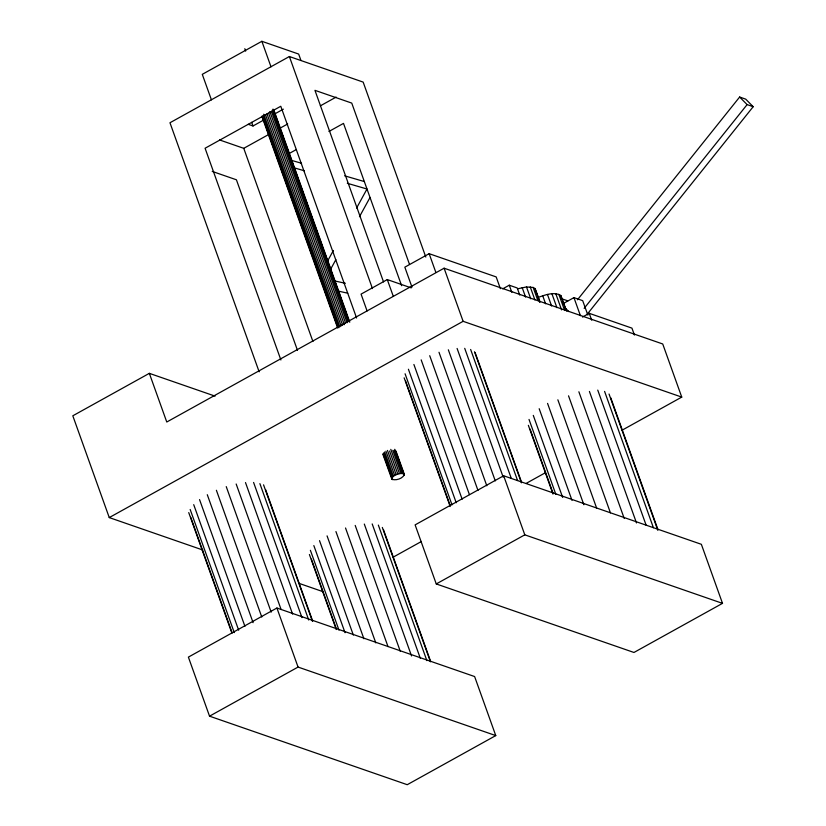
<?xml version="1.0" encoding="UTF-8"?>
<svg xmlns="http://www.w3.org/2000/svg" width="826" height="826" viewBox="0 0 826 826"><rect width="100%" height="100%" fill="white"/><g stroke="black" fill="none" stroke-linecap="round" stroke-linejoin="round"><path stroke-width="1.24" d="M404.451 474.589L404.182 474C399.96 472.451 393.62 474.589 391.607 478.667L391.875 479.256C396.088 480.815 402.438 478.667 404.451 474.589L395.912 450.924M327.251 261.656L333.363 250.484M356.605 208.018L366.992 189.009L347.312 183.289M330.286 269.834L335.872 259.653M359.475 216.701L370.027 197.486M577.467 299.786L739.631 97.034L745.713 99.141L753.188 106.709L587.007 314.479M584.137 308.356L747.117 104.603L753.188 106.709M300.84 60.133L298.661 54.062L261.863 41.3L202.287 74.34L211.425 99.853M425.803 257.041L363.161 82.094L289.379 56.529L169.97 122.754L259.147 371.814M248.265 124.323L253.014 125.975L264.258 119.739M274.377 114.133L283.359 109.146M219.561 139.945L243.753 148.329L268.533 134.586M279.797 128.329L287.685 123.962M320.354 105.842L336.13 97.096M288.604 153.843L296.451 149.485M328.934 131.468L343.502 123.394L401.622 285.713M215.08 396.129L149.341 373.342L72.812 415.798L109.259 517.582L202.783 550.002M500.38 288.646L496.178 276.916L429.148 253.685L404.833 267.17L411.967 287.107M411.245 287.882L387.291 279.58L361.065 294.128L367.085 310.948M622.019 430.232L681.749 397.1L662.731 343.977L444.099 268.202L166.769 422.014L149.341 373.342M502.704 288.852L509.27 285.207L517.2 287.964L519.75 295.078M109.259 517.582L463.118 321.314L681.749 397.1M562.805 303.803L573.946 297.628L582.691 300.654L587.864 315.098M582.485 317.06L589.227 313.322L631.942 328.129L634.42 335.046M503.654 475.776L415.117 524.882L436.262 583.941L633.965 652.468L722.502 603.362L701.357 544.303L503.654 475.776L524.799 534.835L722.502 603.362M276.916 608.019L188.39 657.114L209.536 716.173L407.239 784.7L495.765 735.594L474.62 676.546L276.916 608.019L298.062 667.067L495.765 735.594M393.259 557.116L421.425 541.484M526.234 483.355L545.387 472.73M436.262 583.941L524.799 534.835M209.536 716.173L298.062 667.067M566.522 310.999L560.782 295.44C553.719 291.433 545.026 295.037 537.984 297.463L539.646 302.089M517.592 288.811L526.492 286.942L533.152 287.438L535.042 288.553L540.028 302.027M334.086 280.809L345.371 283.297M337.72 290.959L347.756 293.209M291.733 160.43L301.573 163.29M344.638 175.824L364.318 181.544M293.168 167.533L304.247 170.755M212.22 171.405L236.412 179.789L297.474 350.327M560.699 298.403L567.834 300.87M298.744 583.259L323.028 591.684M739.631 97.034L747.117 104.603M564.344 307.107L568.773 311.588M589.227 313.322L591.705 320.24M610.765 397.791L657.847 529.29M609.03 394.012L657.837 530.344M573.946 297.628L580.41 315.677M604.591 391.4L653.407 527.721M597.756 390.109L646.138 525.222M560.782 295.44L566.171 310.483M558.82 294.283L564.623 310.483M555.805 293.715L561.608 309.915M589.413 391.452L636.495 522.941M551.923 293.767L556.9 307.654M547.452 294.448L551.603 306.023M578.871 391.782L624.229 518.46M542.703 295.708L545.604 303.813M535.042 288.553L539.719 301.614M533.152 287.438L537.829 300.488M530.24 286.89L534.918 299.941M568.536 395.84L610.435 512.863M526.492 286.942L530.746 298.816M522.187 287.603L525.584 297.102M557.86 399.805L596.733 508.382M509.27 285.207L511.821 292.332M547.566 403.398L583.848 504.738M539.182 408.715L572.015 500.401M533.286 415.395L562.661 497.428M529.022 419.432L555.795 494.227M530.096 429.086L552.986 493.019M528.361 425.307L552.976 494.072M475.126 352.578L521.629 482.456M474.496 351.731L521.433 482.828M444.099 268.202L463.118 321.314M470.644 349.46L517.582 480.556M464.718 348.345L511.222 478.223M429.148 253.685L435.87 272.446M457.098 348.458L503.168 477.118M448.332 349.801L495.27 480.887M409.49 264.351L351.752 103.095L314.943 90.333L383.532 281.903M438.998 352.268L486.803 485.791M429.726 355.707L477.975 490.438M421.177 359.868L469.416 494.609M387.291 279.58L393.321 296.4M413.898 364.483L462.147 499.214M408.416 369.232L456.22 502.745M405.081 373.786L452.018 504.872M289.379 56.529L372.464 288.573M405.638 381.106L449.974 504.913M404.141 377.833L450.201 506.503M261.863 41.3L271 66.813M356.595 318L280.778 106.265L205.085 148.246L280.892 359.981M273.674 109.517L349.801 322.13M273.767 110.818L278.558 124.189M279.425 126.615L294.221 167.926M295.089 170.352L348.593 319.796M396.015 452.235L404.275 475.311M272.983 109.104L349.109 321.727M394.787 449.303L403.491 473.597M272.353 110.126L348.056 321.531M394.167 450.315L402.427 473.401M271.434 111.355L347.126 322.76M392.804 450.335L401.075 473.422M269.865 111.593L345.557 323.007M390.801 449.365L399.505 473.659M268.636 113.255L344.328 324.659M389.573 451.017L397.833 474.103M244.806 48.703L245.663 51.098M266.974 113.864L342.666 325.268M387.477 450.418L396.181 474.713M265.445 114.608L341.138 326.022M385.949 451.161L394.652 475.456M263.711 114.225L339.837 326.838M384.648 451.987L393.352 476.282M263.164 116.28L338.856 327.695M383.667 452.834L392.371 477.129M262.131 115.888L337.834 327.292M383.068 453.65L392.556 479.658M261.966 116.611L337.658 328.015M382.903 454.372L391.875 479.256M251.713 122.331L253.014 125.975M383.46 529.631L430.687 661.533M382.335 527.442L430.429 661.771M243.753 148.329L312.92 341.499M378.349 525.088L426.877 660.624M372.196 523.932L420.3 658.26M364.307 524.056L411.544 655.958M355.211 525.439L400.28 651.301M345.536 528L388.003 646.593M335.934 531.562L375.799 642.896M327.065 535.878L363.894 638.746M319.528 540.658L353.332 635.06M313.839 545.583L345.041 632.716M310.39 550.302L338.99 630.176M311.402 559.109L336.533 629.298M309.409 554.504L336.275 629.536M265.58 489.529L312.693 621.09M263.556 484.841L312.393 621.235M259.891 483.633L308.728 620.027M253.592 482.446L301.986 617.631M245.498 482.57L292.6 614.131M236.164 483.995L281.108 609.516M226.241 486.617L271.186 612.149M216.391 490.272L261.77 617.012M207.285 494.702L253.097 622.649M199.551 499.606L244.93 626.345M193.718 504.655L238.662 630.186M190.176 509.497L234.264 632.613M190.765 517.283L231.827 631.952M188.741 512.595L231.951 633.294"/></g></svg>
